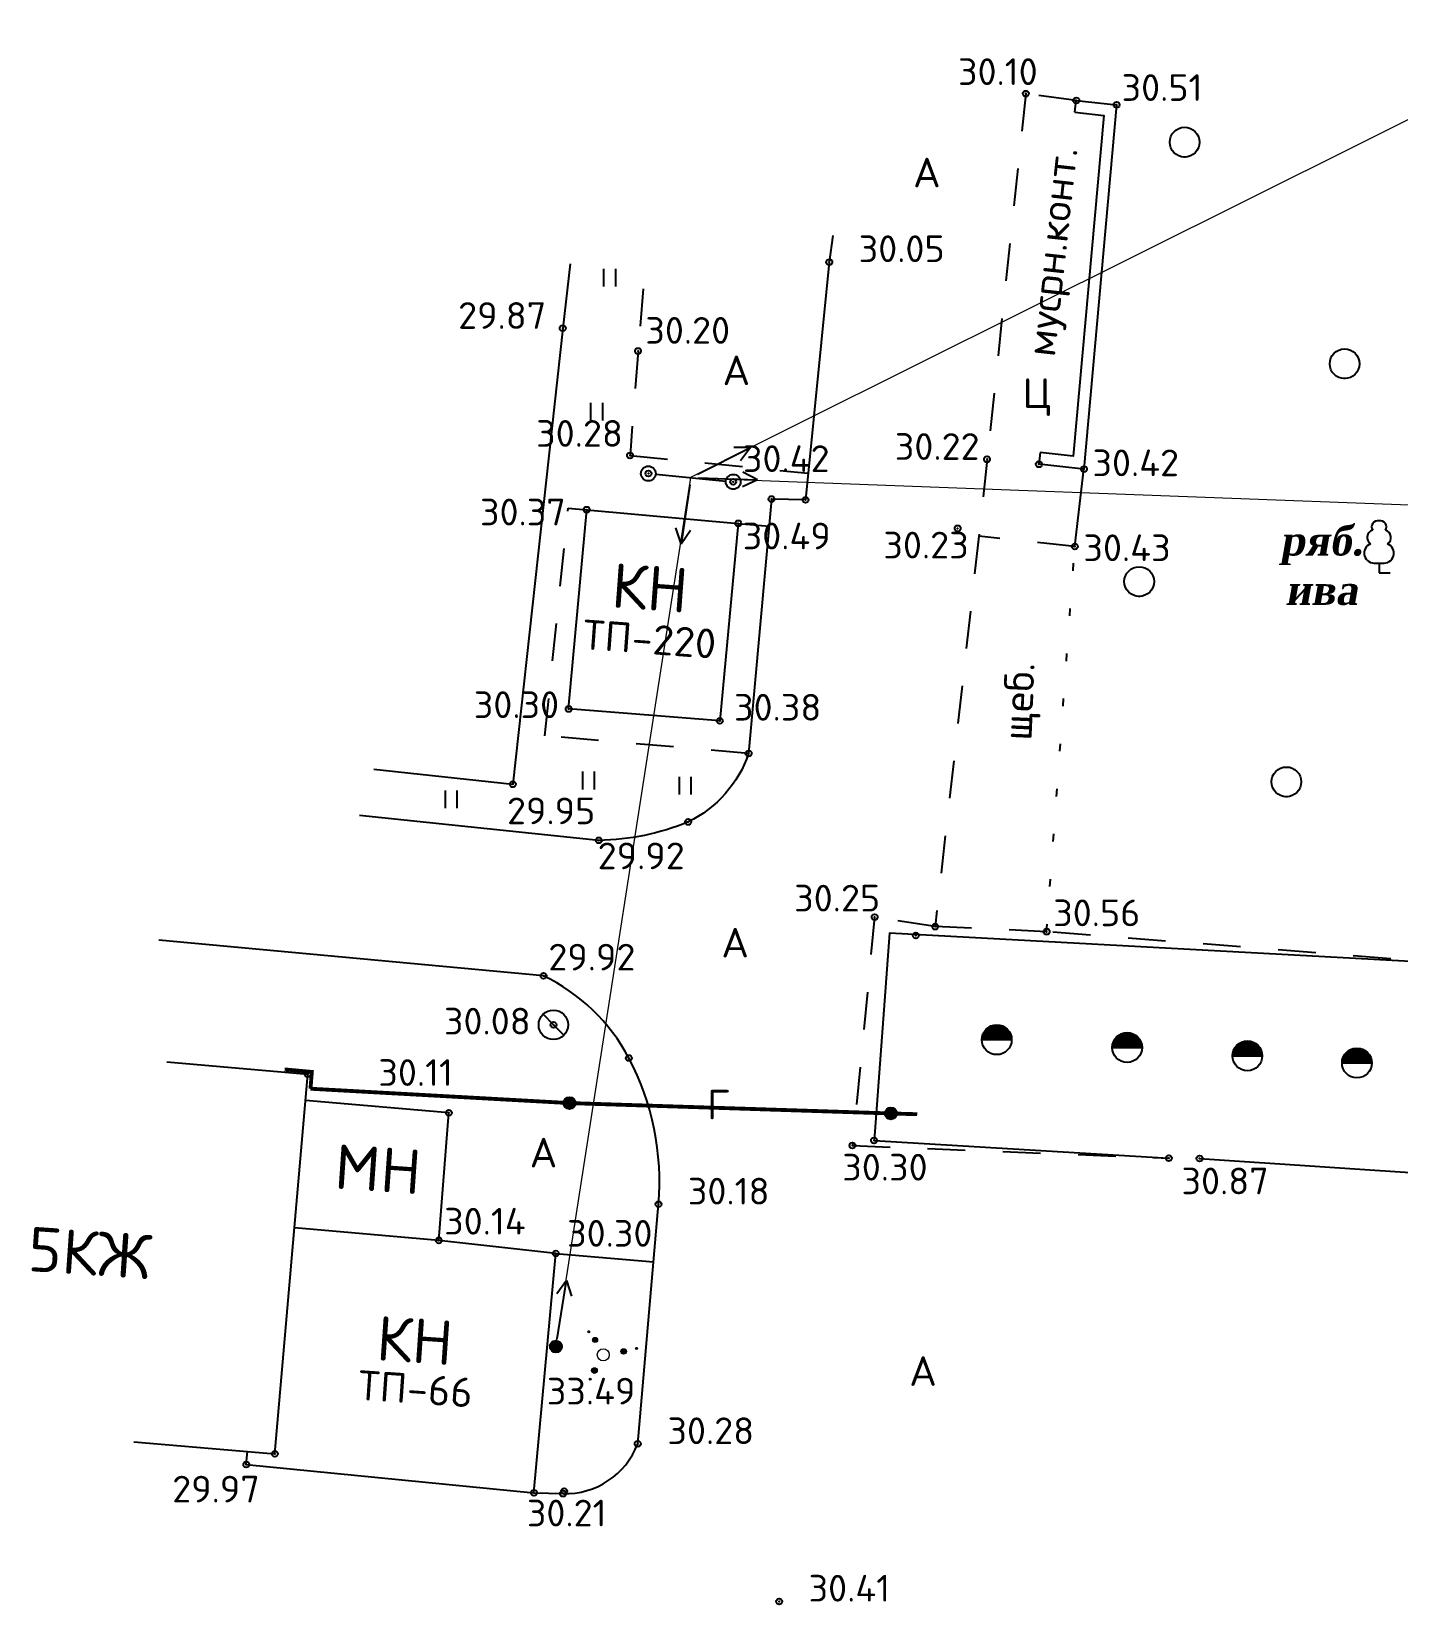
# Model space of a CAD drawing. Extents: x 8328 to 1441992, y -7354 to 642460.
# Drawn here: x 1441796.6 to 1441842.7, y 642275.7 to 642328.8 of the extents above; entities that cross this region are included whole.
import ezdxf

# ---------------------------------------------------------------- set-up
doc = ezdxf.new("R2010")
doc.units = 0
doc.header["$MEASUREMENT"] = 0
doc.header["$PDMODE"] = 32
doc.header["$PDSIZE"] = 0.2
for name, pattern in [('APC_PRICKAD', [3.05, 0.51, -2.54]), ('APC_STRECKAD', [5.08, 2.54, -2.54]), ('CONTI', [0])]:
    doc.linetypes.add(name, pattern=pattern)
for name, color, linetype in [('PI_OTD', 172, 'CONTI'), ('PI_STDEFAULT', 6, 'CONTI'), ('PI_TTDEFAULT', 5, 'CONTI')]:
    doc.layers.add(name, color=color, linetype=linetype)
doc.styles.get("Standard").update_dxf_attribs({"font": 'txt.shx'})
doc.styles.add('TIMES', font='timesbd.ttf', dxfattribs={"oblique": 10})
doc.linetypes.add('4720', pattern='A,4,[100,RUMB.shx,S=0.8,R=180,X=0,Y=0],4', length=8)
doc.linetypes.add('g5_474_2b', pattern='A,1,-0.25,[33,GUGK_2005.shx,S=1,R=0,X=0,Y=0],-0.25,1', length=2.5)
doc.linetypes.add('Забмет', pattern='A,2.5,[133,ltypeshp.shx,S=0.25,R=0,X=0,Y=0],0.125,[133,ltypeshp.shx,S=0.125,R=0,X=0,Y=0]', length=2.625)

# ---------------------------------------------------------------- blocks, each defined once
blk = doc.blocks.new('DEREVO')
blk.add_lwpolyline([(0.033331, -0.499995, -0.033296), (0.033331, -0.499995, -0.033296), (-0.033333, -0.499995)], format="xyb")
blk.add_circle((0, 0), 0.501105)
blk = doc.blocks.new('A$C53CB0419')
at = {"lineweight": 9}
for centre, radius in [((-0.491, 0.774), 0.03), ((-0.492, 0.779), 0.0248), ((-0.495, 0.784), 0.0194), ((-0.497, 0.789), 0.0145), ((-0.5, 0.794), 0.00807), ((-0.279, 0.5), 0.0852), ((-0.281, 0.51), 0.0751), ((-0.284, 0.518), 0.0662), ((-0.287, 0.527), 0.0572), ((-0.289, 0.536), 0.0483), ((-0.291, 0.545), 0.0387), ((-0.292, 0.555), 0.0288), ((-0.293, 0.562), 0.0218), ((-0.297, 0.57), 0.0134), ((0, 0), 0.202), ((0.686, 0.115), 0.0918), ((0.685, 0.124), 0.0829), ((0.681, 0.13), 0.0756), ((0.678, 0.138), 0.0669), ((0.675, 0.147), 0.058), ((0.673, 0.156), 0.0489), ((0.672, 0.165), 0.0401), ((0.671, 0.174), 0.0314), ((0.67, 0.181), 0.0246), ((0.667, 0.188), 0.0173), ((0.664, 0.193), 0.0107), ((1.116, 0.216), 0.0329), ((1.122, 0.22), 0.0269), ((1.126, 0.225), 0.0199), ((1.133, 0.229), 0.0139), ((1.135, 0.234), 0.00789), ((-0.298, -0.533), 0.0949), ((-0.297, -0.522), 0.0842), ((-0.295, -0.512), 0.0745), ((-0.297, -0.502), 0.0645), ((-0.296, -0.493), 0.0548), ((-0.295, -0.483), 0.0452), ((-0.294, -0.475), 0.0377), ((-0.293, -0.466), 0.0294), ((-0.295, -0.459), 0.0222), ((-0.299, -0.452), 0.0145), ((-0.439, -0.82), 0.0296), ((-0.444, -0.825), 0.0228), ((-0.448, -0.829), 0.0172), ((-0.452, -0.832), 0.0122), ((-0.456, -0.835), 0.00717)]:
    blk.add_circle(centre, radius, dxfattribs=at)
blk = doc.blocks.new('A$C7C126069')
at = {"linetype": 'Continuous', "flags": 128}
for points in [[(-0.19, 0.295), (-0.19, -0.305)], [(0.21, 0.295), (0.21, -0.305)]]:
    blk.add_lwpolyline(points, dxfattribs=at)
blk = doc.blocks.new('STBM')
for radius in [0.503939, 0.443938, 0.383935, 0.323938, 0.263935, 0.203937, 0.143936, 0.083937, 0.023936]:
    blk.add_circle((-0.001333, -0.003937), radius)
blk = doc.blocks.new('A$C6E254661')
at = {"linetype": 'Continuous'}
for p, q in [((-0.221, -0.116), (-1.991, -1.047)), ((-1.991, -1.047), (-1.665, -0.593)), ((-1.991, -1.047), (-1.432, -1.036))]:
    blk.add_line(p, q, dxfattribs=at)
blk = doc.blocks.new('A$C61A74157')
at = {"linetype": 'Continuous'}
for p, q in [((0.223, 0.113), (2.007, 1.017)), ((2.007, 1.017), (1.448, 1.014)), ((2.007, 1.017), (1.674, 0.568))]:
    blk.add_line(p, q, dxfattribs=at)
blk = doc.blocks.new('HA_1')
for q in [(-0.5, 0), (0.5, 0)]:
    blk.add_line((0, 0), q)
blk.add_circle((0.001846, 0.00381), 0.496193)
blk = doc.blocks.new('GAZGOLD')
for p, q in [((-0.5, 0.039999), (0, 0.039999)), ((-0.5, 0.019999), (0, 0.019999)), ((-0.5, 0), (0, 0)), ((-0.495193, 0.080759), (0, 0.079999)), ((-0.495193, 0.06204), (0, 0.059999)), ((-0.489846, 0.102152), (0, 0.099999)), ((-0.484497, 0.120871), (0, 0.119999)), ((-0.476475, 0.142264), (0, 0.139999)), ((-0.471125, 0.160983), (0, 0.16)), ((-0.463104, 0.182377), (0, 0.179999)), ((-0.455082, 0.201096), (0, 0.199999)), ((-0.444385, 0.222489), (0, 0.219999)), ((-0.433688, 0.241208), (0, 0.239999)), ((-0.422992, 0.262601), (0, 0.259999)), ((-0.412295, 0.28132), (0, 0.279999)), ((-0.39625, 0.300039), (0, 0.299999)), ((-0.377531, 0.321433), (0, 0.32)), ((-0.36416, 0.340152), (0, 0.339999)), ((-0.345441, 0.361545), (0, 0.359999)), ((-0.324048, 0.380264), (0, 0.379999)), ((-0.299981, 0.401657), (0, 0.399999)), ((-0.270565, 0.420376), (0, 0.419999)), ((-0.230453, 0.44177), (0, 0.439999)), ((-0.193013, 0.46049), (0, 0.459999)), ((-0.13953, 0.481882), (0, 0.479999)), ((0, 0.179999), (0.459478, 0.179702)), ((0, 0.16), (0.475524, 0.160983)), ((0, 0.139999), (0.478197, 0.142264)), ((0, 0.119999), (0.48622, 0.120871)), ((0, 0.099999), (0.491569, 0.102152)), ((0, 0.079999), (0.5, 0.079999)), ((0, 0.059999), (0.5, 0.059999)), ((0, 0.039999), (0.5, 0.039999)), ((0, 0.019999), (0.5, 0.019999)), ((0, 0), (0.5, 0)), ((0.000012, 0.199999), (0.459491, 0.199702)), ((0.000026, 0.219999), (0.448782, 0.219815)), ((0.000038, 0.239999), (0.438086, 0.241208)), ((0.000052, 0.259999), (0.427388, 0.259927)), ((0.000064, 0.279999), (0.411343, 0.28132)), ((0.000078, 0.299999), (0.397973, 0.300039)), ((0.00009, 0.32), (0.381928, 0.321433)), ((0.000104, 0.339999), (0.363209, 0.340152)), ((0.000116, 0.359999), (0.347164, 0.361545)), ((0.000129, 0.379999), (0.323096, 0.380264)), ((0.000142, 0.399999), (0.293681, 0.401657)), ((0.000155, 0.419999), (0.266939, 0.420376)), ((0.000168, 0.439999), (0.232175, 0.439095)), ((0.000181, 0.459999), (0.192064, 0.457815)), ((0.000194, 0.479999), (0.130557, 0.481882))]:
    blk.add_line(p, q)
blk.add_circle((0.001367, -0.003113), 0.503115)
blk = doc.blocks.new('A$C0F560D70')
at = {"color": 7, "linetype": 'Continuous'}
for p, q in [((-0.108, 0.329), (0.108, 0.329)), ((0, 0.329), (0, 0)), ((0, 0), (0.374, 0))]:
    blk.add_line(p, q, dxfattribs=at)
for centre, radius, start, end in [((-0.041, 1.546), 0.208, 78.5086, 213.2771), ((0.041, 1.546), 0.208, 326.7229, 101.4914), ((-0.147, 1.186), 0.256, 105.4982, 236.2012), ((0.147, 1.186), 0.256, 303.7988, 74.5018), ((-0.165, 0.66), 0.337, 111.6811, 279.6975), ((0.165, 0.66), 0.337, 260.3025, 68.3189)]:
    blk.add_arc(centre, radius, start, end, dxfattribs=at)

msp = doc.modelspace()

# ---------------------------------------------------------------- linework, layer by layer
at = {"color": 8, "linetype": 'Continuous', "lineweight": 9}
for points in [[(1441818.802, 642313.742), (1441848.973, 642328.787)], [(1441814.27, 642284.44), (1441818.82, 642313.74), (1441852.32, 642312.48)]]:
    msp.add_lwpolyline(points, dxfattribs=at)
at = {"color": 7, "linetype": 'APC_STRECKAD', "ltscale": 0.5}
for points in [[(1441831.82, 642326.46), (1441830.12, 642326.69), (1441828.81, 642314.36), (1441828.534, 642311.764)], [(1441817.212, 642320.11), (1441817.04, 642318.01), (1441816.77, 642314.49), (1441822.78, 642313.891)], [(1441820.77, 642304.44), (1441813.9, 642305.033), (1441814.687, 642312.709), (1441815.31, 642312.66)], [(1441828.534, 642311.764), (1441827.06, 642298.6)], [(1441831.77, 642311.42), (1441828.534, 642311.764)], [(1441844.96, 642297.32), (1441830.82, 642298.43), (1441827.06, 642298.6), (1441825.02, 642298.92), (1441824.27, 642291.22), (1441834.94, 642290.79)]]:
    msp.add_lwpolyline(points, dxfattribs=at)
at = {"color": 7, "linetype": '4720', "ltscale": 0.5, "flags": 128}
msp.add_lwpolyline([(1441831.82, 642326.46), (1441833.18, 642326.31), (1441832.08, 642314.03), (1441830.56, 642314.19)], dxfattribs=at)
at = {"linetype": 'Continuous'}
for points in [[(1441831.776, 642326.062), (1441831.82, 642326.46)], [(1441831.776, 642326.062), (1441832.747, 642325.955), (1441831.718, 642314.47), (1441830.602, 642314.588)], [(1441830.602, 642314.588), (1441830.56, 642314.19)], [(1441831.77, 642311.42), (1441832.08, 642314.03)], [(1441817.639, 642313.856), (1441820.001, 642313.624)], [(1441820.42, 642312.2), (1441821.458, 642312.107)], [(1441801.146, 642294.042), (1441805.9, 642293.63)], [(1441804.79, 642280.82), (1441805.9, 642293.63)], [(1441810.32, 642288.02), (1441810.66, 642292.32), (1441805.823, 642292.739)], [(1441803.83, 642280.46), (1441813.53, 642279.51), (1441814.27, 642287.58), (1441810.32, 642288.02), (1441805.45, 642288.442)], [(1441814.27, 642287.58), (1441817.561, 642287.295)], [(1441800.036, 642281.232), (1441804.79, 642280.82)], [(1441803.83, 642280.46), (1441803.868, 642280.9)]]:
    msp.add_lwpolyline(points, dxfattribs=at)
for points in [[(1441823.607, 642321.906), (1441823.49, 642321.01), (1441822.69, 642312.99), (1441821.54, 642313.02), (1441820.77, 642304.44, -0.19972), (1441818.73, 642302.13, -0.094256), (1441815.72, 642301.51), (1441807.652, 642302.349)], [(1441813.53, 642279.51), (1441814.51, 642279.48, 0.319559), (1441817.03, 642281.16), (1441817.73, 642289.24, 0.14426), (1441816.73, 642294.17, 0.160455), (1441813.85, 642296.94), (1441800.876, 642298.145)]]:
    msp.add_lwpolyline(points, format="xyb", dxfattribs=at)
at = {"color": 7, "linetype": 'Забмет', "lineweight": 25, "flags": 128}
for points in [[(1441814.753, 642320.954), (1441814.5, 642318.78), (1441812.82, 642303.4)], [(1441808.134, 642303.912), (1441812.82, 642303.4)]]:
    msp.add_lwpolyline(points, dxfattribs=at)
at = {"linetype": 'Continuous'}
msp.add_lwpolyline([(1441815.31, 642312.66), (1441820.42, 642312.2), (1441819.8, 642305.54), (1441814.7, 642305.94)], close=True, dxfattribs=at)
at = {"color": 7, "linetype": 'APC_PRICKAD', "ltscale": 0.5, "flags": 128}
msp.add_lwpolyline([(1441830.82, 642298.43), (1441831.77, 642311.42)], dxfattribs=at)
at = {"color": 7, "linetype": 'g5_474_2b', "flags": 128}
msp.add_lwpolyline([(1441835.98, 642290.78), (1441844.26, 642290.23), (1441844.96, 642297.32), (1441825.523, 642298.38), (1441825, 642291.39), (1441834.94, 642290.79)], dxfattribs=at)
at = {"color": 5, "linetype": 'Continuous', "ltscale": 0.5, "const_width": 0.13}
for points in [[(1441805.994, 642293.134), (1441806.039, 642293.7), (1441805.122, 642293.785)], [(1441805.994, 642293.134), (1441814.73, 642292.65), (1441825.57, 642292.3), (1441826.455, 642292.274)]]:
    msp.add_lwpolyline(points, dxfattribs=at)
at = {"color": 7}
for centre in [(1441817.39, 642313.88), (1441820.25, 642313.6)]:
    msp.add_circle(centre, 0.25, dxfattribs=at)
at = {"layer": 'PI_STDEFAULT', "color": 7}
for p in [(1441827.82, 642312.03, 30.23), (1441821.8, 642275.84, 30.41)]:
    msp.add_point(p, dxfattribs=at)
at = {"layer": 'PI_TTDEFAULT', "color": 7}
for p in [(1441830.12, 642326.69), (1441831.82, 642326.46), (1441833.18, 642326.31), (1441823.49, 642321.01), (1441814.5, 642318.78), (1441817.04, 642318.01), (1441816.77, 642314.49), (1441828.81, 642314.36), (1441830.56, 642314.19), (1441832.08, 642314.03), (1441817.39, 642313.88), (1441820.25, 642313.6), (1441821.54, 642313.02), (1441822.69, 642312.99), (1441815.31, 642312.66), (1441820.42, 642312.2), (1441831.77, 642311.42), (1441814.7, 642305.94), (1441819.8, 642305.54), (1441820.77, 642304.44), (1441812.82, 642303.4), (1441818.73, 642302.13), (1441815.72, 642301.51), (1441825.02, 642298.92), (1441827.06, 642298.6), (1441826.41, 642298.3), (1441830.82, 642298.43), (1441813.85, 642296.94), (1441814.19, 642295.29), (1441816.73, 642294.17), (1441805.9, 642293.63), (1441810.66, 642292.32), (1441814.73, 642292.65), (1441825.57, 642292.3), (1441824.27, 642291.22), (1441825, 642291.39), (1441834.94, 642290.79), (1441835.98, 642290.78), (1441817.73, 642289.24), (1441810.32, 642288.02), (1441814.27, 642287.58), (1441814.27, 642284.44), (1441817.03, 642281.16), (1441804.79, 642280.82), (1441803.83, 642280.46), (1441813.53, 642279.51), (1441814.51, 642279.48), (1441814.55, 642279.56)]:
    msp.add_point(p, dxfattribs=at)

# ---------------------------------------------------------------- block references
at = {"color": 7}
for name, p in [('DEREVO', (1441835.475, 642325.053)), ('DEREVO', (1441840.868, 642317.583)), ('DEREVO', (1441833.942, 642310.236)), ('DEREVO', (1441838.905, 642303.482)), ('GAZGOLD', (1441829.136, 642294.789)), ('GAZGOLD', (1441833.533, 642294.526)), ('GAZGOLD', (1441837.589, 642294.246)), ('GAZGOLD', (1441841.284, 642294.005))]:
    msp.add_blockref(name, p, dxfattribs=at)
at = {"color": 7, "linetype": 'Continuous'}
for name, p in [('A$C7C126069', (1441816.065, 642320.491)), ('A$C7C126069', (1441815.632, 642315.972)), ('A$C0F560D70', (1441842.031, 642310.533)), ('A$C7C126069', (1441815.352, 642303.532)), ('A$C7C126069', (1441818.612, 642303.362)), ('A$C7C126069', (1441810.722, 642302.896)), ('A$C53CB0419', (1441815.869, 642284.161))]:
    msp.add_blockref(name, p, dxfattribs=at)
for name, p, rotation in [('A$C6E254661', (1441818.824, 642313.745), 179.0397342816006), ('A$C6E254661', (1441818.82, 642313.74), 150.3154415192298), ('A$C6E254661', (1441818.82, 642313.74), 53.9068841524219), ('A$C61A74157', (1441814.271, 642284.449), 53.9068841524219)]:
    msp.add_blockref(name, p, dxfattribs=dict(at, rotation=rotation))
at = {"color": 7, "rotation": 135.0000000003684}
msp.add_blockref('HA_1', (1441814.19, 642295.29), dxfattribs=at)
at = {"color": 7, "xscale": 0.4000000000232831, "yscale": 0.4000000000232831}
for p in [(1441814.731, 642292.652), (1441825.571, 642292.302), (1441814.271, 642284.442)]:
    msp.add_blockref('STBM', p, dxfattribs=at)

# ---------------------------------------------------------------- texts
at = {"color": 7}
for s, height, rotation, p in [('мусрн.конт.', 1, 83.7544, (1441831.096, 642317.786)), ('КН', 1.5, 355.7988, (1441816.103, 642309.372)), ('ТП-220', 1, 355.7988, (1441815.142, 642307.96)), ('щеб.', 1, 87.508, (1441830.304, 642304.861)), ('МН', 1.5, 356.0587, (1441806.769, 642289.772)), ('5КЖ', 1.5, 356.0587, (1441796.433, 642286.99)), ('КН', 1.5, 356.0587, (1441808.178, 642283.986)), ('ТП-66', 1, 356.0587, (1441807.563, 642282.645))]:
    msp.add_text(s, height=height, rotation=rotation, dxfattribs=at).set_placement(p)
for s, p in [('А', (1441826.312, 642323.53)), ('А', (1441819.888, 642316.86)), ('Ц', (1441830.005, 642316.092)), ('А', (1441819.847, 642297.56)), ('А', (1441813.383, 642290.48)), ('А', (1441826.184, 642283.114))]:
    msp.add_text(s, height=1, dxfattribs=at).set_placement(p)
msp.add_text('Г', height=1, rotation=359.8769).set_placement((1441819.363, 642292.102))
at = {"color": 7, "lineweight": 13, "insert": (1441840.087, 642310.774), "char_height": 1, "width": 1.89846, "attachment_point": 5, "style": 'TIMES'}
msp.add_mtext('ряб.\\Pива', dxfattribs=at)
at = {"layer": 'PI_OTD', "color": 7}
for s, p in [('30.10', (1441827.83, 642326.981)), ('30.51', (1441833.346, 642326.444)), ('30.05', (1441824.48, 642321.01)), ('29.87', (1441810.972, 642318.758)), ('30.20', (1441817.285, 642318.257)), ('30.28', (1441813.603, 642314.782)), ('30.22', (1441825.699, 642314.34)), ('30.42', (1441820.577, 642313.931)), ('30.42', (1441832.363, 642313.79)), ('30.37', (1441811.709, 642312.131)), ('30.49', (1441820.568, 642311.323)), ('30.23', (1441825.313, 642311.017)), ('30.43', (1441832.059, 642310.926)), ('30.30', (1441811.499, 642305.634)), ('30.38', (1441820.276, 642305.547)), ('29.95', (1441812.62, 642302.053)), ('29.92', (1441815.677, 642300.536)), ('30.25', (1441822.305, 642299.111)), ('30.56', (1441831.041, 642298.615)), ('29.92', (1441814.015, 642297.121)), ('30.08', (1441810.493, 642294.963)), ('30.11', (1441808.281, 642293.23)), ('30.30', (1441823.927, 642290.038)), ('30.87', (1441835.367, 642289.574)), ('30.18', (1441818.72, 642289.23)), ('30.14', (1441810.5, 642288.216)), ('30.30', (1441814.647, 642287.807)), ('33.49', (1441813.963, 642282.486)), ('30.28', (1441818.03, 642281.15)), ('29.97', (1441801.33, 642279.182)), ('30.21', (1441813.289, 642278.375)), ('30.41', (1441822.79, 642275.84))]:
    msp.add_text(s, height=0.9, dxfattribs=at).set_placement(p)

doc.saveas('drawing.dxf')
